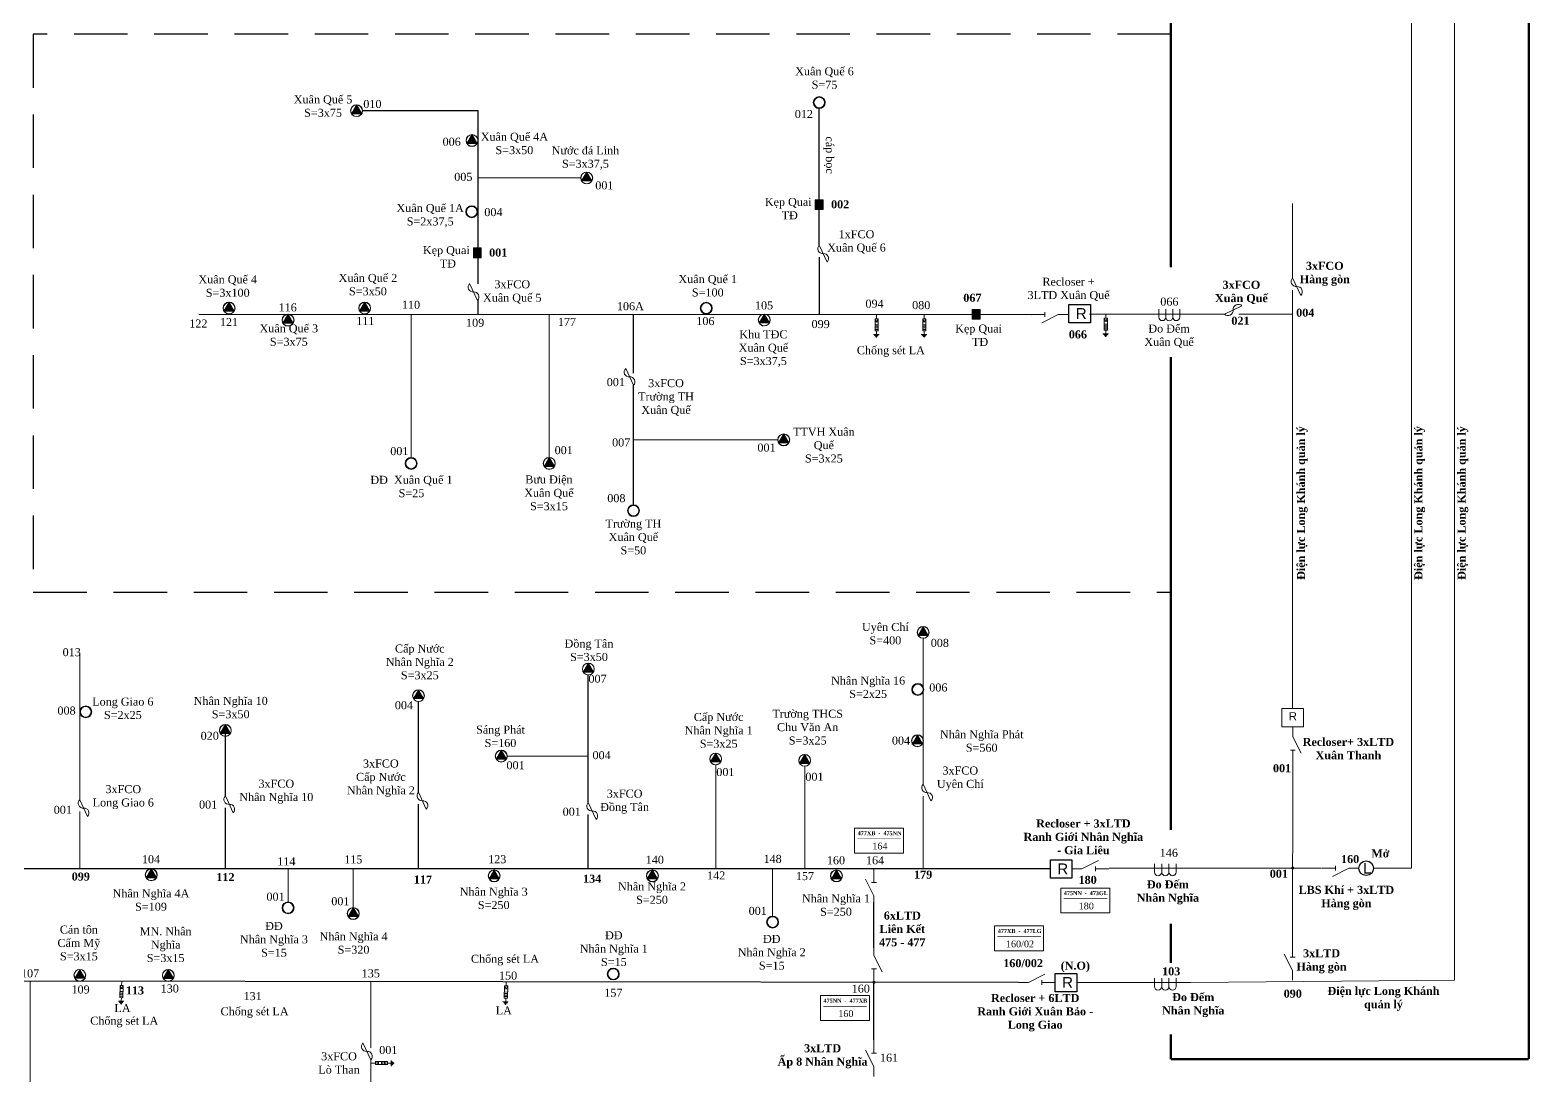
# Model space of a CAD drawing. Header units: inches. Extents: x 4393 to 9189, y -189 to 2360.
# Drawn here: x 8215.7 to 8355.9, y 1156.7 to 1254.5 of the extents above; entities that cross this region are included whole.
import ezdxf
from ezdxf.enums import TextEntityAlignment as Align

# ---------------------------------------------------------------- set-up
doc = ezdxf.new("R2010")
doc.units = ezdxf.units.IN
doc.header["$MEASUREMENT"] = 0
doc.linetypes.add('DASHED', pattern=[0.75, 0.5, -0.25])
for name, color, linetype, lineweight in [('Day 22kV', 1, 'Continuous', 25), ('Khung', 7, 'Continuous', 20), ('TBA', 5, 'Continuous', 18), ('Text', 7, 'Continuous', 15), ('Thiet bi', 3, 'Continuous', 18)]:
    doc.layers.add(name, color=color, linetype=linetype, lineweight=lineweight)
doc.layers.add('TEXT477TANPHU', color=7, linetype='Continuous')
doc.styles.get("Standard").update_dxf_attribs({"font": 'arial.ttf'})
doc.styles.add('TimeNRoman', font='times.ttf')
doc.styles.add('TimeNRoman-B', font='timesbd.ttf')

# ---------------------------------------------------------------- blocks, each defined once
blk = doc.blocks.new('ALTD')
at = {"color": 0}
for points in [[(3.38, 1.08), (1.27, 0), (0, 0)], [(2.99, 0.31), (2.99, -0.31)], [(2.99, 0), (4.73, 0)]]:
    blk.add_lwpolyline(points, dxfattribs=at)
blk = doc.blocks.new('DO DEM')
at = {"color": 0}
for points in [[(-1.4, 1.53), (-1.4, 0.47, 1), (-0.47, 0.47), (-0.47, 1.53)], [(-0.47, 1.53), (-0.47, 0.47, 1), (0.47, 0.47), (0.47, 1.53)], [(0.47, 1.53), (0.47, 0.47, 1), (1.4, 0.47), (1.4, 1.53)]]:
    blk.add_lwpolyline(points, format="xyb", dxfattribs=at)
blk = doc.blocks.new('FCO')
at = {"color": 0}
blk.add_lwpolyline([(0, 0, 0.707499), (1.13, 0.53, -0.707499), (2.26, 1.05, -5.301682)], format="xyb", dxfattribs=at)
blk.add_lwpolyline([(0, 0), (2.26, 1.05)], dxfattribs=at)
blk = doc.blocks.new('LA')
at = {"color": 0}
for p, q in [((0.52, -1.72), (0.52, -2.28)), ((0.33, -2.28), (0.53, -2.69)), ((0.33, -2.28), (0.74, -2.28)), ((0.33, -3.92), (0.33, -2.28)), ((0.33, -2.69), (0.74, -2.69)), ((0.33, -3.1), (0.74, -3.1)), ((0.33, -3.3), (0.74, -3.3)), ((0.33, -3.51), (0.74, -3.51)), ((0.33, -3.71), (0.74, -3.71)), ((0.74, -3.92), (0.33, -3.92)), ((0.53, -2.69), (0.74, -2.28)), ((0.53, -3.92), (0.53, -4.39)), ((0.74, -2.28), (0.74, -3.92)), ((0.88, -4.39), (0.14, -4.39)), ((0.22, -4.48), (0.8, -4.48)), ((0.3, -4.58), (0.72, -4.58)), ((0.38, -4.67), (0.64, -4.67)), ((0.46, -4.77), (0.56, -4.77))]:
    blk.add_line(p, q, dxfattribs=at)
blk = doc.blocks.new('TBA 1P')
h = blk.add_hatch(color=4)
h.set_gradient(color1=(0, 0, 255), one_color=1, tint=1, name='SPHERICAL')
h.paths.add_polyline_path([(0.8, 0.8, 1), (-0.8, 0.8, 1)])
h.paths.add_polyline_path([(-0.77, 0.8, -1), (0.77, 0.8, -1)], flags=16)
at = {"color": 0}
for radius in [0.8, 0.769, 0.759, 0.759, 0.748, 0.737, 0.726, 0.715]:
    blk.add_circle((0, 0.8), radius, dxfattribs=at)
blk = doc.blocks.new('TBA 3P')
h = blk.add_hatch(color=4)
h.set_gradient(color1=(0, 0, 255), one_color=1, tint=1, name='INVSPHERICAL')
h.paths.add_polyline_path([(-0.01, 1.58), (0, 1.6, 0.414214), (-0.8, 0.8, 0.131652), (-0.69, 0.4), (-0.68, 0.42, -0.12747), (-0.78, 0.8, -0.409402)])
h = blk.add_hatch(color=4)
h.set_gradient(color1=(0, 0, 255), one_color=1, tint=1, name='INVSPHERICAL')
h.paths.add_polyline_path([(0.8, 0.8, 1), (-0.8, 0.8, 1)])
h.paths.add_polyline_path([(-0.78, 0.8, -1), (0.78, 0.8, -1)], flags=16)
h = blk.add_hatch()
h.set_pattern_fill('AR-HBONE', color=4, scale=0.25, style=0)
h.paths.add_polyline_path([(0.69, 0.4), (0.67, 0.4, -0.566432), (-0.67, 0.4), (-0.69, 0.4, 0.57735)])
h = blk.add_hatch(color=4)
h.set_gradient(color1=(0, 0, 255), one_color=1, tint=1, name='SPHERICAL')
h.paths.add_polyline_path([(0, 1.6), (0.01, 1.58, -0.409402), (0.78, 0.8, -0.12747), (0.68, 0.42), (0.69, 0.4, 0.131652), (0.8, 0.8, 0.414214)])
at = {"color": 0}
blk.add_lwpolyline([(0, 1.6, 0, 1.39, 0), (0, 0.4, 0, 0, 0)], format="xyseb", dxfattribs=at)
blk.add_lwpolyline([(-0.69, 0.4), (0.69, 0.4), (0, 1.6)], close=True, dxfattribs=at)
for radius in [0.8, 0.778]:
    blk.add_circle((0, 0.8), radius, dxfattribs=at)
blk = doc.blocks.new('Re')
at = {"layer": 'Day 22kV', "color": 0}
blk.add_lwpolyline([(1873.29, 178.55), (1883.26, 178.55), (1883.26, 170.06), (1873.29, 170.06)], close=True, dxfattribs=at)
at = {"layer": 'TEXT477TANPHU', "color": 7, "true_color": 0xffffff, "insert": (1876.47, 176.87), "char_height": 5, "attachment_point": 1}
blk.add_mtext_dynamic_manual_height_columns('R', width=1.1505, gutter_width=1, heights=[0], dxfattribs=at)
blk = doc.blocks.new('LBS khí')
blk.add_circle((1.09, -1.12), 3.4)
at = {"layer": 'TEXT477TANPHU', "color": 7, "true_color": 0xffffff, "insert": (-0.34, 1.36), "char_height": 5, "attachment_point": 1}
blk.add_mtext_dynamic_manual_height_columns('L', width=1.1505, gutter_width=1, heights=[0], dxfattribs=at)
blk = doc.blocks.new('160')
at = {"layer": 'Khung', "color": 2, "ltscale": 20, "const_width": 0.102}
blk.add_lwpolyline([(8.65, 2.67), (0.53, 2.67)], dxfattribs=at)
at = {"layer": 'Text', "color": 4}
blk.add_lwpolyline([(0, 4.66), (9.13, 4.66), (9.13, 0), (0, 0)], close=True, dxfattribs=at)
at = {"layer": 'Text', "color": 1, "ltscale": 1.5, "style": 'TimeNRoman-B'}
for s, p in [('475NN', (2.24, 3.34)), ('-', (4.63, 3.34))]:
    blk.add_text(s, height=0.75, dxfattribs=at).set_placement(p, align=Align.CENTER)
at = {"layer": 'Text', "color": 5, "ltscale": 1.5, "style": 'TimeNRoman-B'}
blk.add_text('477XB', height=0.75, dxfattribs=at).set_placement((7.08, 3.34), align=Align.CENTER)
at = {"layer": 'Text', "color": 3, "ltscale": 1.5, "style": 'TimeNRoman'}
blk.add_text('160', height=1.25, dxfattribs=at).set_placement((4.74, 0.68), align=Align.CENTER)
blk = doc.blocks.new('164')
at = {"layer": 'Khung', "color": 2, "ltscale": 20, "const_width": 0.102}
blk.add_lwpolyline([(8.65, 2.67), (0.53, 2.67)], dxfattribs=at)
at = {"layer": 'Text', "color": 4}
blk.add_lwpolyline([(0, 4.66), (9.13, 4.66), (9.13, 0), (0, 0)], close=True, dxfattribs=at)
at = {"layer": 'Text', "color": 5, "ltscale": 1.5, "style": 'TimeNRoman-B'}
blk.add_text('477XB', height=0.75, dxfattribs=at).set_placement((2.24, 3.34), align=Align.CENTER)
at = {"layer": 'Text', "color": 1, "ltscale": 1.5, "style": 'TimeNRoman-B'}
for s, p in [('-', (4.63, 3.34)), ('475NN', (7.08, 3.34))]:
    blk.add_text(s, height=0.75, dxfattribs=at).set_placement(p, align=Align.CENTER)
at = {"layer": 'Text', "color": 3, "ltscale": 1.5, "style": 'TimeNRoman'}
blk.add_text('164', height=1.25, dxfattribs=at).set_placement((4.74, 0.68), align=Align.CENTER)
blk = doc.blocks.new('180')
at = {"layer": 'Khung', "color": 2, "ltscale": 20, "const_width": 0.102}
blk.add_lwpolyline([(-13.1, 3.04), (-21.23, 3.04)], dxfattribs=at)
at = {"layer": 'Text', "color": 4}
blk.add_lwpolyline([(-21.76, 5.03), (-12.63, 5.03), (-12.63, 0.37), (-21.76, 0.37)], close=True, dxfattribs=at)
at = {"layer": 'Text', "color": 1, "ltscale": 1.5, "style": 'TimeNRoman-B'}
for s, p in [('475NN', (-19.52, 3.71)), ('-', (-17.13, 3.71))]:
    blk.add_text(s, height=0.75, dxfattribs=at).set_placement(p, align=Align.CENTER)
at = {"layer": 'Text', "color": 7, "ltscale": 1.5, "style": 'TimeNRoman-B'}
blk.add_text('473GL', height=0.75, dxfattribs=at).set_placement((-14.68, 3.71), align=Align.CENTER)
at = {"layer": 'Text', "color": 3, "ltscale": 1.5, "style": 'TimeNRoman'}
blk.add_text('180', height=1.25, dxfattribs=at).set_placement((-17.01, 1.06), align=Align.CENTER)
blk = doc.blocks.new('1602')
at = {"layer": 'Khung', "color": 2, "ltscale": 20, "const_width": 0.102}
blk.add_lwpolyline([(8.65, 2.67), (0.53, 2.67)], dxfattribs=at)
at = {"layer": 'Text', "color": 4}
blk.add_lwpolyline([(0, 4.66), (9.13, 4.66), (9.13, 0), (0, 0)], close=True, dxfattribs=at)
at = {"layer": 'Text', "color": 5, "ltscale": 1.5, "style": 'TimeNRoman-B'}
blk.add_text('477XB', height=0.75, dxfattribs=at).set_placement((2.24, 3.34), align=Align.CENTER)
at = {"layer": 'Text', "color": 1, "ltscale": 1.5, "style": 'TimeNRoman-B'}
blk.add_text('-', height=0.75, dxfattribs=at).set_placement((4.63, 3.34), align=Align.CENTER)
at = {"layer": 'Text', "color": 7, "ltscale": 1.5, "style": 'TimeNRoman-B'}
blk.add_text('477LG', height=0.75, dxfattribs=at).set_placement((7.08, 3.34), align=Align.CENTER)
at = {"layer": 'Text', "color": 3, "ltscale": 1.5, "style": 'TimeNRoman'}
blk.add_text('160/02', height=1.25, dxfattribs=at).set_placement((4.74, 0.68), align=Align.CENTER)

msp = doc.modelspace()

# ---------------------------------------------------------------- hatches: boundary and pattern name
at = {"layer": 'Text', "lineweight": 15}
h = msp.add_hatch(dxfattribs=at)
h.set_pattern_fill('ANSI38', color=4, scale=0.5, style=0)
h.set_pattern_definition([(45, (8146.14541, 350.27424), (-0.044194174, 0.044194174), []), (135, (8146.14541, 350.27424), (-0.1325825215, 0.044194174), [0.15625, -0.09375])])
h.paths.add_polyline_path([(8289.86, 1238.58), (8289.12, 1238.58), (8289.12, 1237.67), (8289.86, 1237.67)])
h = msp.add_hatch(dxfattribs=at)
h.set_pattern_fill('ANSI38', color=4, scale=0.5, style=0)
h.set_pattern_definition([(45, (8114.19527, 345.765355), (-0.044194174, 0.044194174), []), (135, (8114.19527, 345.765355), (-0.1325825215, 0.044194174), [0.15625, -0.09375])])
h.paths.add_polyline_path([(8257.91, 1234.07), (8257.17, 1234.07), (8257.17, 1233.16), (8257.91, 1233.16)])
h = msp.add_hatch(dxfattribs=at)
h.set_pattern_fill('ANSI38', color=4, scale=0.5, style=0)
h.set_pattern_definition([(45, (8160.814326, 340.016914), (-0.044194174, 0.044194174), []), (135, (8160.814326, 340.016914), (-0.1325825215, 0.044194174), [0.15625, -0.09375])])
h.paths.add_polyline_path([(8304.52, 1228.32), (8303.79, 1228.32), (8303.79, 1227.41), (8304.52, 1227.41)])

# ---------------------------------------------------------------- linework, layer by layer
at = {"layer": 'Day 22kV', "lineweight": 15}
for p, q in [((8314.75, 1227.89), (8327.35, 1227.89)), ((8272.13, 1216.13), (8285.59, 1216.13))]:
    msp.add_line(p, q, dxfattribs=at)
at = {"layer": 'Day 22kV', "color": 6, "lineweight": 15}
msp.add_line((8288.13, 1176.01), (8288.13, 1185.6), dxfattribs=at)
msp.add_lwpolyline([(8344.86, 1362.3), (8344.85, 1176.08), (8341.28, 1176.08)], dxfattribs=at)
at = {"layer": 'Day 22kV', "lineweight": 15}
for points in [[(8324.21, 1165.38), (8348.85, 1165.59), (8348.85, 1339.5)], [(8267.21, 1240.62), (8257.6, 1240.62)], [(8333.73, 1238.22), (8333.73, 1231.28)], [(8333.73, 1230.12), (8333.73, 1222.72)], [(8251.35, 1214.48), (8251.35, 1227.89)], [(8264.26, 1214.48), (8264.26, 1227.79)], [(8333.73, 1227.89), (8328.7, 1227.89)], [(8333.73, 1191), (8333.73, 1222.72)], [(8299.2, 1197.57), (8299.2, 1183.93)], [(8220.38, 1182.48), (8220.38, 1196.2)], [(8267.91, 1186.55), (8260.32, 1186.55)], [(8279.81, 1185.73), (8279.81, 1176.01)], [(8333.73, 1169.02), (8333.74, 1185.85)], [(8299.2, 1176.01), (8299.2, 1182.82)], [(8220.38, 1176.01), (8220.38, 1181.37)], [(8336.42, 1176.08), (8316.59, 1176.08)], [(8239.85, 1176.01), (8239.85, 1172.93)], [(8245.94, 1176.01), (8245.94, 1172.39)], [(8285.13, 1176.01), (8285.13, 1171.59)], [(8324.21, 1165.38), (8313.55, 1165.38)]]:
    msp.add_lwpolyline(points, dxfattribs=at)
at = {"layer": 'Day 22kV', "color": 1, "lineweight": 30}
for points in [[(8257.6, 1230.71), (8257.6, 1246.9)], [(8289.49, 1234.33), (8289.49, 1247.11)], [(8289.49, 1233.21), (8289.49, 1227.89)], [(8257.6, 1227.89), (8257.6, 1229.23)]]:
    msp.add_lwpolyline(points, dxfattribs=at)
at = {"layer": 'Day 22kV', "lineweight": 30}
for points in [[(8231.51, 1227.89), (8309.31, 1227.85)], [(8272.13, 1222.35), (8272.13, 1227.85)], [(8272.13, 1210.07), (8272.13, 1221.23)], [(8267.91, 1182.21), (8267.91, 1194.14)], [(8252.04, 1183.17), (8252.04, 1191.65)], [(8233.99, 1182.83), (8233.99, 1188.96)], [(8233.99, 1176.01), (8233.99, 1181.71)], [(8252.04, 1176.01), (8252.04, 1182.06)], [(8267.91, 1176.01), (8267.91, 1181.1)], [(8311.11, 1176.01), (8212.1, 1176.01)]]:
    msp.add_lwpolyline(points, dxfattribs=at)
at = {"layer": 'Day 22kV', "color": 0, "lineweight": 15}
msp.add_lwpolyline([(8332.73, 1191), (8334.74, 1191), (8334.74, 1189.28), (8332.73, 1189.28)], close=True, dxfattribs=at)
at = {"layer": 'Day 22kV', "color": 5, "lineweight": 30}
for points in [[(8294.6, 1168.62), (8294.6, 1172.89)], [(8308.11, 1165.39), (8211.7, 1165.52)], [(8294.6, 1160.04), (8294.6, 1165.4)]]:
    msp.add_lwpolyline(points, dxfattribs=at)
at = {"layer": 'Day 22kV', "color": 5, "lineweight": 15}
for points in [[(8215.75, 1155.68), (8215.75, 1165.51)], [(8247.58, 1159.28), (8247.58, 1165.47)], [(8247.58, 1131.8), (8247.58, 1158.16)]]:
    msp.add_lwpolyline(points, dxfattribs=at)
at = {"layer": 'Day 22kV', "color": 4, "lineweight": 15}
for centre in [(8333.73, 1176.08), (8294.6, 1165.4)]:
    msp.add_circle(centre, 0.112, dxfattribs=at)
at = {"layer": 'Khung', "color": 2, "linetype": 'DASHED', "lineweight": 30, "ltscale": 20, "const_width": 0.203}
for points in [[(8355.81, 1370.72), (8355.8, 1158.22)], [(8322.35, 1321.85), (8322.35, 1232.27)], [(8322.35, 1223.86), (8322.35, 1179.65)], [(8322.35, 1170.9), (8322.35, 1167.21)], [(8322.35, 1160.55), (8322.35, 1158.21)], [(8355.8, 1158.22), (8322.35, 1158.21)]]:
    msp.add_lwpolyline(points, dxfattribs=at)
at = {"layer": 'Text', "color": 1, "lineweight": 30}
msp.add_line((8257.6, 1246.9), (8246.8, 1246.9), dxfattribs=at)
at = {"layer": 'Text', "color": 3, "linetype": 'DASHED', "lineweight": 30, "ltscale": 10}
msp.add_lwpolyline([(8322.35, 1254.07), (8216.04, 1254.05), (8216.04, 1201.9), (8322.35, 1201.9)], dxfattribs=at)
at = {"layer": 'Text', "color": 4, "lineweight": 15}
for points in [[(8289.12, 1238.58), (8289.86, 1238.58), (8289.86, 1237.67), (8289.12, 1237.67)], [(8257.17, 1234.07), (8257.91, 1234.07), (8257.91, 1233.16), (8257.17, 1233.16)], [(8303.79, 1228.32), (8304.52, 1228.32), (8304.52, 1227.41), (8303.79, 1227.41)]]:
    msp.add_lwpolyline(points, close=True, dxfattribs=at)

# ---------------------------------------------------------------- block references
at = {"color": 0, "lineweight": 15, "xscale": 0.2015999999994165, "yscale": 0.2015999999998712, "zscale": 0.2016}
msp.add_blockref('LBS khí', (8340.38, 1176.3), dxfattribs=at)
at = {"layer": 'Day 22kV', "color": 0, "lineweight": 15, "xscale": 0.2015999999994165, "yscale": 0.2015999999998712, "zscale": 0.2016}
for p in [(7935.17, 1192.79), (7933.44, 1140.86), (7933.89, 1130.24)]:
    msp.add_blockref('Re', p, dxfattribs=at)
at = {"layer": 'TBA', "lineweight": 15, "xscale": 0.6955200000002151, "yscale": 0.6955199999999877, "zscale": 0.6955200000001468}
for name, p in [('TBA 3P', (8246.25, 1246.35)), ('TBA 1P', (8289.49, 1247.11)), ('TBA 3P', (8257.04, 1243.56)), ('TBA 3P', (8267.76, 1240.06)), ('TBA 1P', (8257.01, 1236.9)), ('TBA 3P', (8234.34, 1227.89)), ('TBA 3P', (8247.01, 1227.89)), ('TBA 3P', (8239.85, 1226.76)), ('TBA 1P', (8278.93, 1227.88)), ('TBA 3P', (8284.35, 1226.78)), ('TBA 3P', (8286.17, 1215.57)), ('TBA 1P', (8251.35, 1213.37)), ('TBA 3P', (8264.26, 1213.37)), ('TBA 1P', (8272.13, 1208.95)), ('TBA 3P', (8299.2, 1197.57)), ('TBA 3P', (8267.91, 1194.14)), ('TBA 3P', (8252.04, 1191.65)), ('TBA 1P', (8298.7, 1192.23)), ('TBA 1P', (8220.94, 1190.14)), ('TBA 3P', (8233.99, 1188.4)), ('TBA 3P', (8298.67, 1187.43)), ('TBA 3P', (8259.77, 1186)), ('TBA 3P', (8279.81, 1185.73)), ('TBA 3P', (8288.13, 1185.6)), ('TBA 3P', (8227.06, 1174.9)), ('TBA 3P', (8259.11, 1174.8)), ('TBA 3P', (8273.9, 1174.8)), ('TBA 3P', (8291.1, 1174.8)), ('TBA 1P', (8239.85, 1171.81)), ('TBA 3P', (8245.94, 1171.28)), ('TBA 1P', (8285.13, 1170.48)), ('TBA 3P', (8220.39, 1165.5)), ('TBA 3P', (8228.66, 1165.49)), ('TBA 1P', (8270.24, 1165.62))]:
    msp.add_blockref(name, p, dxfattribs=at)
at = {"layer": 'Text', "color": 4, "lineweight": 15, "xscale": 0.5, "yscale": 0.5, "zscale": 0.5}
for name, p in [('164', (8292.79, 1177.49)), ('180', (8322.95, 1171.7)), ('1602', (8305.88, 1168.34)), ('160', (8289.61, 1161.83))]:
    msp.add_blockref(name, p, dxfattribs=at)
at = {"layer": 'Thiet bi', "lineweight": 15}
for name, p, xscale, yscale, zscale, rotation in [('FCO', (8289.49, 1234.33), 0.6955199999999877, 0.6955199999999877, 0.6955200000001468, 270), ('FCO', (8333.73, 1231.28), 0.7257600000000366, 0.7257600000000366, 0.7257600000000735, 270), ('FCO', (8257.55, 1229.17), 0.6955199999999877, 0.6955199999999877, 0.6955200000001468, 90), ('ALTD', (8312.74, 1227.85), 0.725760000000264, 0.7257600000000366, 0.7257600000000735, 180), ('FCO', (8272.13, 1221.23), 0.6955199999999877, 0.6955199999999877, 0.6955200000001468, 90), ('ALTD', (8333.74, 1189.28), 0.7257600000000366, 0.7257600000000366, 0.7257600000000735, 270), ('FCO', (8252.04, 1183.17), 0.6955199999999877, 0.6955199999999877, 0.6955200000001468, 270), ('FCO', (8299.2, 1183.93), 0.6955199999999877, 0.6955199999999877, 0.6955200000001468, 270), ('FCO', (8220.38, 1182.48), 0.6955199999999877, 0.6955199999999877, 0.6955200000001468, 270), ('FCO', (8233.99, 1182.83), 0.6955199999999877, 0.6955199999999877, 0.6955200000001468, 270), ('FCO', (8267.91, 1182.21), 0.6955199999999877, 0.6955199999999877, 0.6955200000001468, 270), ('ALTD', (8339.91, 1176.08), 0.725760000000264, 0.7257600000000366, 0.7257600000000735, 180), ('ALTD', (8294.6, 1172.58), 0.7257600000000366, 0.7257600000000366, 0.7257600000000735, 90), ('ALTD', (8294.6, 1168.83), 0.7257600000000366, 0.7257600000000366, 0.7257600000000735, 270), ('ALTD', (8333.73, 1165.59), 0.7257600000000366, 0.7257600000000366, 0.7257600000000735, 90), ('LA', (8223.98, 1166.7), 0.6955200000002466, 0.6955199999999877, 0.6955200000001468, 358.4810953989524), ('LA', (8259.9, 1166.66), 0.6955200000002466, 0.6955199999999877, 0.6955200000001468, 358.4810953989524), ('FCO', (8247.58, 1158.16), 0.6955199999999877, 0.6955199999999877, 0.6955200000001468, 90), ('ALTD', (8294.6, 1156.61), 0.7257600000000366, 0.7257600000000366, 0.7257600000000735, 90), ('LA', (8246.42, 1157.48), 0.6955199999999877, 0.6955199999999877, 0.6955200000001468, 90)]:
    msp.add_blockref(name, p, dxfattribs=dict(at, xscale=xscale, yscale=yscale, zscale=zscale, rotation=rotation))
for name, p, xscale, yscale, zscale in [('DO DEM', (8322.2, 1227.27), 0.6955200000002151, 0.6955199999999877, 0.6955200000001468), ('FCO', (8327.35, 1227.89), 0.725760000000264, 0.7257600000000366, 0.7257600000000735), ('LA', (8294.47, 1229.04), 0.6955200000002151, 0.6955199999999877, 0.6955200000001468), ('LA', (8298.93, 1229.04), 0.6955200000002151, 0.6955199999999877, 0.6955200000001468), ('LA', (8315.9, 1229.1), 0.6955200000002151, 0.6955199999999877, 0.6955200000001468), ('ALTD', (8313.12, 1176.01), 0.725760000000264, 0.7257600000000366, 0.7257600000000735), ('DO DEM', (8321.83, 1175.37), 0.725760000000264, 0.7257600000000366, 0.7257600000000735), ('ALTD', (8308.11, 1165.39), 0.725760000000264, 0.7257600000000366, 0.7257600000000735), ('DO DEM', (8321.83, 1164.67), 0.725760000000264, 0.7257600000000366, 0.7257600000000735)]:
    msp.add_blockref(name, p, dxfattribs=dict(at, xscale=xscale, yscale=yscale, zscale=zscale))

# ---------------------------------------------------------------- texts
at = {"layer": 'Text', "color": 4, "lineweight": 15}
for s, style, p in [('010', 'TimeNRoman', (8247.73, 1247.16)), ('012', 'TimeNRoman', (8288.05, 1246.22)), ('005', 'TimeNRoman', (8256.23, 1240.35)), ('001', 'TimeNRoman', (8269.41, 1239.55)), ('066', 'TimeNRoman', (8322.21, 1228.68)), ('116', 'TimeNRoman', (8239.81, 1228.14)), ('110', 'TimeNRoman', (8251.34, 1228.38)), ('105', 'TimeNRoman', (8284.33, 1228.33)), ('094', 'TimeNRoman', (8294.66, 1228.49)), ('080', 'TimeNRoman', (8299.02, 1228.35)), ('004', 'TimeNRoman-B', (8334.91, 1227.65)), ('122', 'TimeNRoman', (8231.47, 1226.63)), ('121', 'TimeNRoman', (8234.33, 1226.77)), ('111', 'TimeNRoman', (8247.07, 1226.87)), ('109', 'TimeNRoman', (8257.33, 1226.7)), ('106', 'TimeNRoman', (8278.85, 1226.86)), ('021', 'TimeNRoman-B', (8328.85, 1226.89)), ('001', 'TimeNRoman', (8270.48, 1221.15)), ('001', 'TimeNRoman', (8250.25, 1214.7)), ('001', 'TimeNRoman', (8265.61, 1214.79)), ('007', 'TimeNRoman', (8270.98, 1215.51)), ('001', 'TimeNRoman', (8284.56, 1215.03)), ('008', 'TimeNRoman', (8270.53, 1210.3)), ('013', 'TimeNRoman', (8219.63, 1195.9)), ('007', 'TimeNRoman', (8268.77, 1193.41)), ('004', 'TimeNRoman', (8250.68, 1190.94)), ('008', 'TimeNRoman', (8219.15, 1190.44)), ('020', 'TimeNRoman', (8232.53, 1188.08)), ('004', 'TimeNRoman', (8297.13, 1187.63)), ('001', 'TimeNRoman', (8261.11, 1185.33)), ('004', 'TimeNRoman', (8269.15, 1186.27)), ('001', 'TimeNRoman', (8280.72, 1184.69)), ('001', 'TimeNRoman', (8289.04, 1184.25)), ('001', 'TimeNRoman-B', (8332.74, 1185.05)), ('001', 'TimeNRoman', (8218.8, 1181.16)), ('001', 'TimeNRoman', (8232.38, 1181.65)), ('001', 'TimeNRoman', (8266.36, 1180.98)), ('146', 'TimeNRoman', (8322.16, 1177.14)), ('104', 'TimeNRoman', (8227.04, 1176.54)), ('114', 'TimeNRoman', (8239.69, 1176.34)), ('115', 'TimeNRoman', (8245.94, 1176.52)), ('123', 'TimeNRoman', (8259.4, 1176.54)), ('140', 'TimeNRoman', (8274.12, 1176.49)), ('148', 'TimeNRoman', (8285.13, 1176.57)), ('160', 'TimeNRoman', (8291.05, 1176.44)), ('164', 'TimeNRoman', (8294.7, 1176.44)), ('160', 'TimeNRoman-B', (8339.1, 1176.55)), ('099', 'TimeNRoman-B', (8220.48, 1174.92)), ('112', 'TimeNRoman-B', (8234, 1174.87)), ('117', 'TimeNRoman-B', (8252.45, 1174.64)), ('134', 'TimeNRoman-B', (8268.27, 1174.72)), ('142', 'TimeNRoman', (8279.86, 1175.02)), ('157', 'TimeNRoman', (8288.15, 1174.96)), ('179', 'TimeNRoman-B', (8299.2, 1175.1)), ('180', 'TimeNRoman-B', (8314.57, 1174.61)), ('001', 'TimeNRoman-B', (8332.44, 1175.18)), ('001', 'TimeNRoman', (8238.68, 1173.04)), ('001', 'TimeNRoman', (8244.74, 1172.61)), ('001', 'TimeNRoman', (8283.74, 1171.71)), ('107', 'TimeNRoman', (8215.74, 1165.87)), ('135', 'TimeNRoman', (8247.58, 1165.87)), ('150', 'TimeNRoman', (8260.41, 1165.66)), ('160/002', 'TimeNRoman-B', (8308.54, 1166.82)), ('103', 'TimeNRoman-B', (8322.38, 1166.06)), ('109', 'TimeNRoman', (8220.46, 1164.36)), ('113', 'TimeNRoman-B', (8225.54, 1164.27)), ('130', 'TimeNRoman', (8228.79, 1164.45)), ('160', 'TimeNRoman', (8293.37, 1164.44)), ('131', 'TimeNRoman', (8236.54, 1163.74)), ('157', 'TimeNRoman', (8270.25, 1164.06)), ('090', 'TimeNRoman-B', (8333.74, 1163.97)), ('LA', 'TimeNRoman', (8224.38, 1162.62)), ('LA', 'TimeNRoman', (8260.01, 1162.4)), ('001', 'TimeNRoman', (8249.22, 1158.7)), ('161', 'TimeNRoman', (8296.01, 1157.98))]:
    msp.add_text(s, height=0.75, dxfattribs=dict(at, style=style)).set_placement(p, align=Align.CENTER)
at = {"layer": 'Text', "color": 3, "lineweight": 15}
for s, style, p in [('006', 'TimeNRoman', (8255.14, 1243.63)), ('004', 'TimeNRoman', (8259.04, 1237.05)), ('002', 'TimeNRoman-B', (8291.44, 1237.78)), ('001', 'TimeNRoman-B', (8259.49, 1233.27)), ('067', 'TimeNRoman-B', (8303.8, 1229.04)), ('106A', 'TimeNRoman', (8271.84, 1228.25)), ('177', 'TimeNRoman', (8265.91, 1226.78)), ('099', 'TimeNRoman', (8289.62, 1226.58)), ('066', 'TimeNRoman-B', (8313.66, 1225.61)), ('008', 'TimeNRoman', (8300.76, 1196.77)), ('006', 'TimeNRoman', (8300.62, 1192.6))]:
    msp.add_text(s, height=0.75, dxfattribs=dict(at, style=style)).set_placement(p, align=Align.CENTER)
at = {"layer": 'Text', "color": 3, "lineweight": 15, "style": 'TimeNRoman'}
msp.add_text('cáp bọc', height=0.75, rotation=270.3502, dxfattribs=at).set_placement((8290.11, 1242.75), align=Align.CENTER)
at = {"layer": 'Text', "color": 4, "lineweight": 15, "char_height": 0.75, "attachment_point": 5}
for s, insert, width, style in [('Xuân Quế 6\\PS=75', (8289.98, 1249.96), 5.778, 'TimeNRoman'), ('Xuân Quế 5\\PS=3x75', (8243.12, 1247.33), 5.778, 'TimeNRoman'), ('Xuân Quế 4A\\PS=3x50', (8261, 1243.84), 7.9656, 'TimeNRoman'), ('N{\\fTimes New Roman|b0|i0|c163|p18;ư}ớc {\\fTimes New Roman|b0|i0|c238|p18;đ}á Linh\\PS=3x37,5', (8267.64, 1242.48), 7.6778, 'TimeNRoman'), ('Kẹp Quai\\P TĐ', (8286.59, 1237.75), 7.0291, 'TimeNRoman'), ('1xFCO\\PXuân Qu{\\fTimes New Roman|b0|i0|c0|p18;ế} 6', (8292.97, 1234.64), 5.778, 'TimeNRoman'), ('Kẹp Quai\\P TĐ', (8254.64, 1233.24), 7.0291, 'TimeNRoman'), ('3xFCO\\PHàng gòn', (8336.73, 1231.65), 6.0292, 'TimeNRoman-B'), ('Xuân Quế 4\\PS=3x100', (8234.21, 1230.5), 5.778, 'TimeNRoman'), ('Xuân Quế 2\\PS=3x50', (8247.31, 1230.64), 12.3357, 'TimeNRoman'), ('3xFCO\\PXuân Quế 5', (8260.8, 1229.96), 5.778, 'TimeNRoman'), ('Xuân Quế 1\\PS=100', (8279.07, 1230.53), 5.778, 'TimeNRoman'), ('Recloser + 3LTD Xuân Quế', (8312.79, 1230.2), 7.8057, 'TimeNRoman'), ('3xFCO\\PXuân Quế', (8328.94, 1229.91), 6.0292, 'TimeNRoman-B'), ('Xuân Quế 3\\PS=3x75', (8239.92, 1225.92), 5.778, 'TimeNRoman'), ('Kẹp Quai\\P TĐ', (8304.38, 1225.91), 7.0291, 'TimeNRoman'), ('{\\fTimes New Roman|b0|i0|c238|p18;Đ}o {\\fTimes New Roman|b0|i0|c238|p18;Đ}ếm\\PXuân Quế', (8322.18, 1225.82), 5.778, 'TimeNRoman'), ('Khu T{\\fTimes New Roman|b0|i0|c238|p18;Đ}C\\PXuân Quế\\PS=3x37,5', (8284.27, 1224.66), 5.778, 'TimeNRoman'), ('Chống sét LA', (8296.18, 1224.38), 7.2593, 'TimeNRoman'), ('3xFCO\\PTr{\\fTimes New Roman|b0|i0|c163|p18;ư}ờng TH\\PXuân Quế', (8275.17, 1220.09), 5.778, 'TimeNRoman'), ('TTVH Xuân Quế\\PS=3x25', (8289.92, 1215.63), 5.778, 'TimeNRoman'), ('{\\fTimes New Roman|b0|i0|c238|p18;Đ}Đ {\\fTimes New Roman|b0|i0|c163|p18;{}} Xuân Quế 1\\PS=25', (8251.38, 1211.76), 11.248, 'TimeNRoman'), ('{\\fTimes New Roman|b0|i0|c0|p18;Tr\\fTimes New Roman|b0|i0|c163|p18;ư}ờng{\\fTimes New Roman|b0|i0|c0|p18; TH\\P}Xuân Qu{\\fTimes New Roman|b0|i0|c0|p18;ế\\P}S=50', (8272.12, 1207.04), 5.778, 'TimeNRoman'), ('Uyên Chí\\PS=400', (8295.67, 1198), 5.778, 'TimeNRoman'), ('{\\fTimes New Roman|b0|i0|c238|p18;Đ}ồng Tân\\PS=3x50', (8267.97, 1196.45), 5.778, 'TimeNRoman'), ('Cấp N{\\fTimes New Roman|b0|i0|c163|p18;ư}ớc\\PNhân Nghĩa 2\\PS=3x25', (8252.16, 1195.36), 10.2224, 'TimeNRoman'), ('Nhân Nghĩa 16\\PS=2x25', (8294.06, 1192.99), 8.5, 'TimeNRoman'), ('Long Giao 6\\PS=2x25', (8224.41, 1191.02), 5.778, 'TimeNRoman'), ('Nhân Nghĩa 10\\PS=3x50', (8234.49, 1191.09), 7.3718, 'TimeNRoman'), ('Cấp N{\\fTimes New Roman|b0|i0|c163|p18;ư}ớc\\PNhân Nghĩa 1\\PS=3x25', (8280.09, 1188.96), 8.2472, 'TimeNRoman'), ('Trường THCS Chu Văn An\\PS=3x25', (8288.41, 1189.26), 8.4015, 'TimeNRoman'), ('Sáng Phát\\PS=160', (8259.7, 1188.4), 5.778, 'TimeNRoman'), ('Nhân Nghĩa Phát\\PS=560', (8304.67, 1187.96), 8.4365, 'TimeNRoman'), ('Recloser+ 3xLTD\\PXuân Thanh', (8338.94, 1187.25), 11.3284, 'TimeNRoman-B'), ('3xFCO\\PCấp N{\\fTimes New Roman|b0|i0|c163|p18;ư}ớc\\PNhân Ngh{\\fTimes New Roman|b0|i0|c238|p18;ĩ}a 2', (8248.52, 1184.49), 8.6907, 'TimeNRoman'), ('3xFCO\\PUyên Chí', (8302.67, 1184.46), 5.778, 'TimeNRoman'), ('3xFCO\\PLong Giao 6', (8224.45, 1182.72), 5.778, 'TimeNRoman'), ('3xFCO\\PNhân Ngh{\\fTimes New Roman|b0|i0|c238|p18;ĩ}a 10', (8238.75, 1183.23), 8.7066, 'TimeNRoman'), ('3xFCO\\P{\\fTimes New Roman|b0|i0|c238|p18;Đ}ồng Tân', (8271.3, 1182.3), 5.778, 'TimeNRoman'), ('Recloser + 3xLTD\\PRanh Giới Nhân Nghĩa - Gia Liêu', (8314.17, 1179), 11.7883, 'TimeNRoman-B'), ('{\\fTimes New Roman|b1|i0|c0|p18;\\C1;Mở\\fTimes New Roman|b0|i0|c0|p18;}', (8341.93, 1177.45), 2.4539, 'TimeNRoman'), ('Nhân Ngh{\\fTimes New Roman|b0|i0|c238|p18;ĩ}a 2\\PS=250', (8273.86, 1173.74), 7.0991, 'TimeNRoman'), ('{\\fTimes New Roman|b1|i0|c238|p18;Đ}o {\\fTimes New Roman|b1|i0|c238|p18;Đ}ếm\\PNhân Nghĩa', (8322.07, 1173.81), 6.0292, 'TimeNRoman-B'), ('Nhân Ngh{\\fTimes New Roman|b0|i0|c238|p18;ĩ}a 4A\\PS=109', (8227.04, 1173.09), 9.5356, 'TimeNRoman'), ('Nhân Ngh{\\fTimes New Roman|b0|i0|c238|p18;ĩ}a 3\\PS=250', (8259.07, 1173.25), 7.6716, 'TimeNRoman'), ('Nhân Ngh{\\fTimes New Roman|b0|i0|c238|p18;ĩ}a 1\\PS=250', (8291.05, 1172.62), 7.6162, 'TimeNRoman'), ('LBS Khí + 3xLTD\\PHàng gòn', (8338.75, 1173.3), 11.8801, 'TimeNRoman-B'), ('6xLTD \\PLiên Kết 475 - 477', (8297.25, 1170.39), 4.4041, 'TimeNRoman-B'), ('Cán tôn\\PCẩm Mỹ\\PS=3x15', (8220.3, 1169.08), 5.778, 'TimeNRoman'), ('{\\C0;MN. Nhân Ngh\\fTimes New Roman|b0|i0|c238|p34;ĩ\\fTimes New Roman|b0|i0|c0|p18;a} \\PS=3x15', (8228.41, 1168.92), 6.8946, 'TimeNRoman'), ('{\\fTimes New Roman|b0|i0|c238|p34;\\C0;Đ\\fTimes New Roman|b0|i0|c0|p18;Đ \\fTimes New Roman|b0|i0|c238|p34;\\fTimes New Roman|b0|i0|c163|p18;\\fTimes New Roman|b0|i0|c0|p18;\\PNhân Nghĩa 3\\P}S=15', (8238.53, 1169.42), 6.8946, 'TimeNRoman'), ('Nhân Ngh{\\fTimes New Roman|b0|i0|c238|p18;ĩ}a 4\\PS=320', (8245.97, 1169.07), 7.7001, 'TimeNRoman'), ('{\\fTimes New Roman|b0|i0|c238|p18;Đ}Đ {\\fTimes New Roman|b0|i0|c238|p18;\\fTimes New Roman|b0|i0|c163|p18;}\\PNhân Nghĩa 1\\PS=15', (8270.29, 1168.55), 6.8946, 'TimeNRoman'), ('{\\fTimes New Roman|b0|i0|c238|p34;\\C0;Đ\\fTimes New Roman|b0|i0|c0|p18;Đ \\fTimes New Roman|b0|i0|c238|p34;\\fTimes New Roman|b0|i0|c163|p18;\\fTimes New Roman|b0|i0|c0|p18;\\PNhân Nghĩa 2\\P}S=15', (8285.05, 1168.21), 6.8946, 'TimeNRoman'), ('Chống sét LA', (8260.12, 1167.48), 7.2593, 'TimeNRoman'), ('3xLTD\\PHàng gòn', (8336.43, 1167.37), 7.1944, 'TimeNRoman-B'), ('{\\fTimes New Roman|b1|i0|c0|p18;\\C1;(N.O)}', (8313.42, 1166.84), 2.4539, 'TimeNRoman'), ('{\\fTimes New Roman|b1|i0|c238|p18;Đ\\fTimes New Roman|b1|i0|c0|p18;iện lực Long Khánh quản lý}', (8342.22, 1163.85), 12.0669, 'TimeNRoman'), ('Recloser + 6LTD \\PRanh Giới Xuân Bảo - Long Giao', (8309.67, 1162.56), 12.2063, 'TimeNRoman-B'), ('{\\fTimes New Roman|b1|i0|c238|p18;Đ}o {\\fTimes New Roman|b1|i0|c238|p18;Đ}ếm\\PNhân Nghĩa', (8324.44, 1163.27), 6.0292, 'TimeNRoman-B'), ('Chống sét LA', (8224.54, 1161.69), 7.2593, 'TimeNRoman'), ('Chống sét LA', (8236.72, 1162.57), 7.2593, 'TimeNRoman'), ('3xLTD \\PẤp 8 Nhân Nghĩa', (8289.8, 1158.49), 8.4694, 'TimeNRoman-B'), ('3xFCO\\PLò Than', (8244.61, 1157.86), 6.8946, 'TimeNRoman')]:
    msp.add_mtext(s, dxfattribs=dict(at, insert=insert, width=width, style=style))
at = {"layer": 'Text', "color": 3, "lineweight": 15, "char_height": 0.75, "attachment_point": 5, "style": 'TimeNRoman'}
for s, insert, width in [('Xuân Quế 1A\\PS=2x37,5', (8253.13, 1237.09), 7.9971), ('B{\\fTimes New Roman|b0|i0|c163|p18;ư}u {\\fTimes New Roman|b0|i0|c238|p18;Đ}iện\\PXuân Quế\\PS=3x15', (8264.23, 1211.17), 5.778)]:
    msp.add_mtext(s, dxfattribs=dict(at, insert=insert, width=width))
at = {"layer": 'Text', "color": 4, "lineweight": 15, "char_height": 0.75, "width": 24.3481, "attachment_point": 5, "rotation": 90, "style": 'TimeNRoman'}
for insert in [(8334.63, 1210.22), (8345.61, 1210.22), (8349.64, 1210.22)]:
    msp.add_mtext('{\\fTimes New Roman|b1|i0|c238|p18;Đ\\fTimes New Roman|b1|i0|c0|p18;iện lực Long Khánh quản lý}', dxfattribs=dict(at, insert=insert))
at = {"layer": 'TEXT477TANPHU', "color": 4, "lineweight": 15, "insert": (8333.37, 1190.66), "char_height": 0.75, "attachment_point": 1}
msp.add_mtext_dynamic_manual_height_columns('R', width=1.1505, gutter_width=1, heights=[0], dxfattribs=at).dxf.set("width", 0.2319)

doc.saveas('drawing.dxf')
